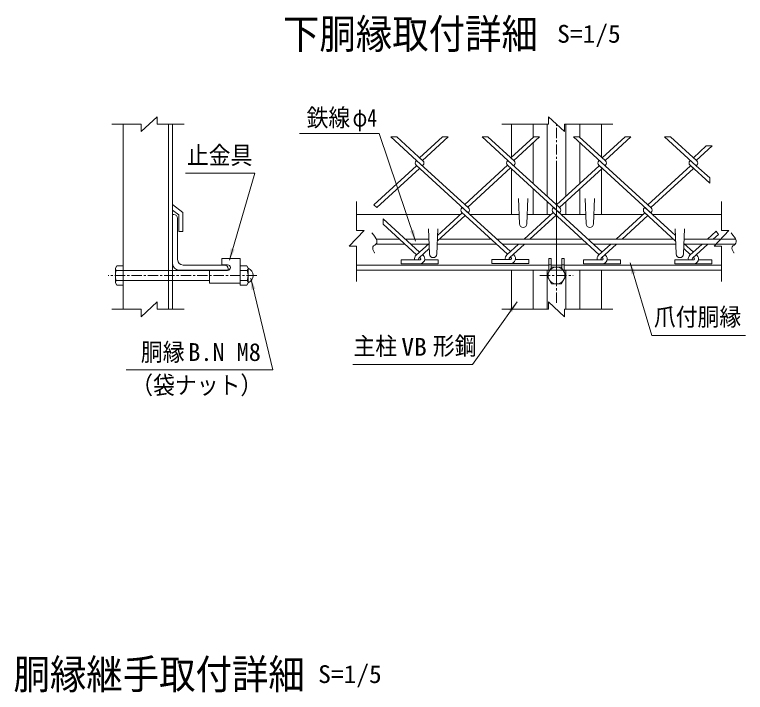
# Model space of a CAD drawing. Units: millimetres, scale not verified, with parts at other scales. Extents: x -4455 to 4455, y -3150 to 3150.
# Drawn here: x 809 to 2587, y -1393 to 255 of the extents above; entities that cross this region are included whole.
import ezdxf
from ezdxf.enums import TextEntityAlignment as Align

# ---------------------------------------------------------------- set-up
doc = ezdxf.new("R2010")
doc.units = ezdxf.units.MM
doc.header["$LTSCALE"] = 20
doc.linetypes.add('DASHED', pattern=[7.5, 6, -1.5])
doc.linetypes.add('USER1', pattern=[2, 1.25, -0.25, 0.25, -0.25])
doc.layers.add('0-B_7詳細', color=7, linetype='Continuous', lineweight=18)
doc.styles.add('ＭＳ ゴシック', font='')
doc.styles.get('ＭＳ ゴシック').set_extended_font_data('MS Gothic')

msp = doc.modelspace()

# ---------------------------------------------------------------- linework, layer by layer
at = {"layer": '0-B_7詳細', "color": 4}
for p, q in [((1156.2, 6.24), (1117.42, -29.76)), ((1156.2, -11.76), (1156.2, 6.24)), ((2107.93, 6.24), (2146.7, -29.76)), ((2107.93, -11.76), (2107.93, 6.24)), ((1117.42, -11.76), (1045.86, -11.76)), ((1117.42, -11.76), (1117.42, -29.76)), ((1156.2, -11.76), (1221.47, -11.76)), ((2107.93, -11.76), (1993.99, -11.76)), ((2146.7, -11.76), (2264.51, -11.76)), ((2146.7, -11.76), (2146.7, -29.76)), ((1641.23, -269.85), (1641.23, -199.66)), ((2528.89, -269.85), (2528.89, -199.66)), ((1641.23, -269.85), (1659.23, -269.85)), ((2510.89, -308.62), (2546.89, -269.85)), ((2528.89, -269.85), (2546.89, -269.85)), ((1641.23, -308.62), (1641.23, -394.21)), ((2528.89, -308.62), (2510.89, -308.62)), ((2528.89, -308.62), (2528.89, -394.21)), ((1156.2, -443.66), (1117.42, -479.66)), ((1156.2, -461.66), (1156.2, -443.66)), ((2107.93, -443.66), (2146.7, -479.66)), ((2107.93, -461.66), (2107.93, -443.66)), ((1117.42, -461.66), (1045.86, -461.66)), ((1117.42, -461.66), (1117.42, -479.66)), ((1156.2, -461.66), (1221.47, -461.66)), ((2107.93, -461.66), (1993.99, -461.66)), ((2146.7, -461.66), (2264.51, -461.66)), ((2146.7, -461.66), (2146.7, -479.66))]:
    msp.add_line(p, q, dxfattribs=at)
at = {"layer": '0-B_7詳細'}
for p, q in [((1073.62, -461.66), (1073.62, -11.76)), ((1183.12, -461.66), (1183.12, -11.76)), ((1193.62, -461.66), (1193.62, -11.76)), ((2017.82, -91.68), (2017.82, -11.76)), ((2070.32, -43.57), (2070.32, -11.76)), ((2104.82, -187.2), (2104.82, -11.76)), ((2149.82, -187.2), (2149.82, -11.76)), ((2184.32, -43.57), (2184.32, -11.76)), ((2236.82, -91.68), (2236.82, -11.76)), ((2070.32, -155.58), (2070.32, -56.59)), ((2184.32, -155.58), (2184.32, -56.59)), ((2017.82, -231.19), (2017.82, -120.5)), ((2236.82, -231.19), (2236.82, -120.5)), ((2070.32, -231.19), (2070.32, -168.6)), ((2184.32, -231.19), (2184.32, -168.6)), ((2035.07, -192.19), (2037.32, -253.69)), ((2057.57, -192.19), (2055.32, -253.69)), ((2197.07, -192.19), (2199.32, -253.69)), ((2219.57, -192.19), (2217.32, -253.69)), ((1193.62, -207.13), (1218.77, -226.56)), ((2104.82, -231.19), (2104.82, -200.22)), ((2149.82, -231.19), (2149.82, -200.22)), ((1193.62, -220.4), (1208.27, -231.72)), ((1218.77, -272.72), (1218.77, -226.56)), ((1193.62, -231.19), (1193.62, -351.19)), ((1193.62, -231.19), (1196.62, -231.19)), ((1205.62, -240.19), (1205.62, -340.69)), ((1208.27, -272.72), (1208.27, -231.72)), ((1893.99, -231.19), (1641.23, -231.19)), ((2036.49, -231.19), (1916.59, -231.19)), ((2113.88, -231.19), (2056.14, -231.19)), ((2198.49, -231.19), (2138.62, -231.19)), ((2338.05, -231.19), (2218.14, -231.19)), ((2528.89, -231.19), (2360.65, -231.19)), ((1816.07, -265.69), (1818.32, -327.19)), ((1838.57, -265.69), (1836.29, -327.84)), ((2416.07, -265.69), (2418.32, -327.19)), ((2438.57, -265.69), (2436.32, -327.19)), ((1218.77, -272.72), (1208.27, -272.72)), ((1745.83, -291.19), (1688.96, -291.19)), ((1817, -291.19), (1760.04, -291.19)), ((1967.86, -291.19), (1842.72, -291.19)), ((2189.89, -291.19), (1982.07, -291.19)), ((2411.91, -291.19), (2204.1, -291.19)), ((2562.96, -291.19), (2437.64, -291.19)), ((1758.93, -303.19), (1688.42, -303.19)), ((1815.42, -303.19), (1773.14, -303.19)), ((1980.95, -303.19), (1837.2, -303.19)), ((2202.98, -303.19), (1995.16, -303.19)), ((2417.44, -303.19), (2217.19, -303.19)), ((2562.43, -303.19), (2439.22, -303.19)), ((1794.28, -335.58), (1796.33, -337.46)), ((1219.12, -354.19), (1319.62, -354.19)), ((1313.05, -338.5), (1358.05, -338.5)), ((1313.05, -353.5), (1313.05, -338.5)), ((1313.05, -353.5), (1327.3, -353.5)), ((1358.05, -398.5), (1358.05, -338.5)), ((2108.57, -354.19), (1641.23, -354.19)), ((2060.23, -350.25), (2060.23, -340.65)), ((2108.57, -371.28), (2108.57, -338.5)), ((2114.57, -353.5), (2108.57, -353.5)), ((2140.07, -354.19), (2114.57, -354.19)), ((2140.07, -338.5), (2146.07, -338.5)), ((2140.07, -360.89), (2140.07, -338.5)), ((2140.07, -353.5), (2146.07, -353.5)), ((2146.07, -371.28), (2146.07, -338.5)), ((2528.89, -354.19), (2146.07, -354.19)), ((1054.42, -361.78), (1057.75, -356.02)), ((1056.48, -367.54), (1073.62, -367.54)), ((1193.62, -367.54), (1283.05, -367.54)), ((1283.05, -367), (1327.3, -367)), ((1283.05, -398.5), (1283.05, -367)), ((1358.05, -356.02), (1358.05, -403.06)), ((1373.93, -356.02), (1358.05, -356.02)), ((1375.19, -367.54), (1358.05, -367.54)), ((1377.25, -361.78), (1373.93, -356.02)), ((1377.25, -361.78), (1377.25, -397.3)), ((2108.57, -366.19), (1641.23, -366.19)), ((1992.32, -366.19), (2262.32, -366.19)), ((2017.82, -461.66), (2017.82, -366.19)), ((2070.32, -461.66), (2070.32, -366.19)), ((2104.82, -461.66), (2104.82, -366.19)), ((2111.04, -367), (2108.57, -367)), ((2143.13, -366.19), (2111.51, -366.19)), ((2143.6, -367), (2146.07, -367)), ((2528.89, -366.19), (2146.07, -366.19)), ((2149.82, -461.66), (2149.82, -366.19)), ((2184.32, -461.66), (2184.32, -366.19)), ((2236.82, -461.66), (2236.82, -366.19)), ((1056.48, -391.54), (1073.62, -391.54)), ((1057.75, -403.06), (1073.62, -403.06)), ((1193.62, -391.54), (1283.05, -391.54)), ((1283.05, -398.5), (1358.05, -398.5)), ((1375.19, -391.54), (1358.05, -391.54))]:
    msp.add_line(p, q, dxfattribs=at)
at = {"layer": '0-B_7詳細', "color": 1, "linetype": 'USER1'}
for p, q in [((2127.32, -445.69), (2127.32, -11.76)), ((2127.32, -381.09), (2127.32, -115.52)), ((1398.31, -379.54), (1036.51, -379.54)), ((2087.02, -379.54), (2167.67, -379.54))]:
    msp.add_line(p, q, dxfattribs=at)
at = {"layer": '0-B_7詳細', "color": 3}
for p, q in [((1724.37, -42.03), (1787.17, -99.58)), ((1724.37, -42.03), (1738.58, -42.03)), ((1738.58, -42.03), (1802.45, -100.56)), ((1794.28, -93.07), (1849.97, -42.03)), ((1801.38, -99.58), (1864.18, -42.03)), ((1849.97, -42.03), (1864.18, -42.03)), ((1946.4, -42.03), (2009.2, -99.58)), ((1946.4, -42.03), (1960.61, -42.03)), ((1960.61, -42.03), (2024.48, -100.56)), ((2016.3, -93.07), (2072, -42.03)), ((2023.41, -99.58), (2086.21, -42.03)), ((2072, -42.03), (2086.21, -42.03)), ((2168.43, -42.03), (2245.44, -112.6)), ((2168.43, -42.03), (2182.64, -42.03)), ((2182.64, -42.03), (2246.51, -100.56)), ((2238.33, -93.07), (2294.03, -42.03)), ((2245.44, -99.58), (2308.24, -42.03)), ((2294.03, -42.03), (2308.24, -42.03)), ((2390.46, -42.03), (2467.47, -112.6)), ((2390.46, -42.03), (2404.67, -42.03)), ((2404.67, -42.03), (2468.54, -100.56)), ((2460.36, -93.07), (2491.48, -64.55)), ((2467.47, -99.58), (2505.69, -64.55)), ((2491.48, -64.55), (2505.69, -64.55)), ((1786.1, -100.56), (1787.17, -99.58)), ((1786.1, -100.56), (1787.17, -99.58)), ((1787.17, -99.58), (1913.47, -215.3)), ((1794.28, -93.07), (1802.45, -100.56)), ((2008.13, -100.56), (2009.2, -99.58)), ((2008.13, -100.56), (2009.2, -99.58)), ((2009.2, -99.58), (2135.49, -215.3)), ((2016.3, -93.07), (2024.48, -100.56)), ((2230.16, -100.56), (2231.23, -99.58)), ((2452.18, -100.56), (2453.26, -99.58)), ((1683.26, -207.81), (1787.17, -112.6)), ((1690.37, -214.32), (1794.28, -119.11)), ((1786.1, -111.62), (1912.39, -227.34)), ((1801.38, -112.6), (1802.45, -111.62)), ((1801.38, -112.6), (1802.45, -111.62)), ((1904.22, -206.83), (2008.13, -111.62)), ((1911.32, -213.34), (2015.23, -118.13)), ((2008.13, -111.62), (2134.42, -227.34)), ((2023.41, -112.6), (2024.48, -111.62)), ((2023.41, -112.6), (2024.48, -111.62)), ((2127.32, -207.81), (2231.23, -112.6)), ((2134.42, -214.32), (2238.33, -119.11)), ((2230.16, -111.62), (2356.45, -227.34)), ((2230.16, -111.62), (2238.33, -119.11)), ((2245.44, -112.6), (2246.51, -111.62)), ((2245.44, -112.6), (2246.51, -111.62)), ((2245.44, -112.6), (2357.52, -215.3)), ((2349.35, -207.81), (2453.26, -112.6)), ((2356.45, -214.32), (2460.36, -119.11)), ((2452.18, -111.62), (2499.94, -155.38)), ((2452.18, -111.62), (2460.36, -119.11)), ((2467.47, -112.6), (2468.54, -111.62)), ((2467.47, -112.6), (2468.54, -111.62)), ((2467.47, -112.6), (2499.94, -142.36)), ((2499.94, -142.36), (2499.94, -155.38)), ((1690.37, -214.32), (1683.26, -207.81)), ((1905.29, -207.81), (1913.47, -215.3)), ((1837.95, -282.54), (1898.19, -227.34)), ((1896.04, -225.38), (2008.13, -328.09)), ((1897.11, -213.34), (2015.23, -321.58)), ((1897.11, -215.3), (1898.19, -214.32)), ((1897.11, -215.3), (1898.19, -214.32)), ((1912.39, -227.34), (1913.47, -226.36)), ((1912.39, -227.34), (1913.47, -226.36)), ((2048.4, -291.19), (2119.14, -226.36)), ((2119.14, -215.3), (2120.21, -214.32)), ((2119.14, -226.36), (2231.23, -329.07)), ((2120.21, -214.32), (2238.33, -322.56)), ((2134.42, -227.34), (2135.49, -226.36)), ((2134.42, -227.34), (2135.49, -226.36)), ((2272.57, -291.19), (2342.24, -227.34)), ((2341.17, -215.3), (2342.24, -214.32)), ((2341.17, -226.36), (2417.18, -296.01)), ((2341.17, -226.36), (2349.35, -233.85)), ((2342.24, -214.32), (2416.68, -282.54)), ((2356.45, -227.34), (2357.52, -226.36)), ((2356.45, -227.34), (2357.52, -226.36)), ((1705.82, -241.51), (1794.28, -322.56)), ((1705.82, -254.53), (1705.82, -241.51)), ((1837.46, -296.01), (1905.29, -233.85)), ((2062.61, -291.19), (2126.25, -232.87)), ((2286.78, -291.19), (2349.35, -233.85)), ((1705.82, -254.53), (1787.17, -329.07)), ((2494.6, -291.19), (2515.48, -272.05)), ((2508.81, -291.19), (2521.58, -279.48)), ((2515.48, -272.05), (2521.58, -279.48)), ((1785.73, -330.39), (1817.37, -301.39)), ((2437.26, -301.39), (2460.36, -322.56)), ((1792.22, -337.47), (1817.84, -313.99)), ((2006.69, -329.41), (2035.3, -303.19)), ((2013.18, -336.48), (2049.51, -303.19)), ((2229.79, -330.39), (2259.47, -303.19)), ((2236.27, -337.47), (2273.68, -303.19)), ((2436.8, -313.99), (2453.26, -329.07)), ((2451.82, -330.39), (2481.5, -303.19)), ((2458.3, -337.47), (2495.71, -303.19)), ((1801.38, -329.07), (1802.82, -330.39)), ((2015.23, -334.6), (2017.29, -336.48)), ((2022.34, -328.09), (2023.78, -329.41)), ((2238.33, -335.58), (2240.39, -337.46)), ((2245.44, -329.07), (2246.87, -330.39)), ((2453.26, -329.07), (2451.82, -330.39)), ((2460.36, -335.58), (2458.3, -337.46)), ((2460.36, -335.58), (2462.42, -337.46)), ((2467.47, -329.07), (2468.9, -330.39)), ((1794.71, -341.63), (1749.28, -341.63)), ((1749.28, -351.23), (1749.28, -341.63)), ((1794.71, -351.23), (1749.28, -351.23)), ((1793.84, -341.63), (1794.71, -341.63)), ((1793.84, -351.23), (1839.28, -351.23)), ((1806.47, -341.63), (1839.28, -341.63)), ((1839.28, -351.23), (1839.28, -341.63)), ((1970.23, -350.25), (1970.23, -340.65)), ((2015.67, -340.65), (1970.23, -340.65)), ((2015.67, -350.25), (1970.23, -350.25)), ((2014.8, -340.65), (2015.67, -340.65)), ((2014.8, -350.25), (2060.23, -350.25)), ((2027.43, -340.65), (2060.23, -340.65)), ((2193.33, -351.23), (2193.33, -341.63)), ((2238.77, -341.63), (2193.33, -341.63)), ((2238.77, -351.23), (2193.33, -351.23)), ((2237.9, -341.63), (2238.77, -341.63)), ((2237.9, -351.23), (2283.33, -351.23)), ((2250.53, -341.63), (2283.33, -341.63)), ((2283.33, -351.23), (2283.33, -341.63)), ((2460.8, -341.63), (2415.36, -341.63)), ((2415.36, -351.23), (2415.36, -341.63)), ((2460.8, -351.23), (2415.36, -351.23)), ((2459.92, -341.63), (2460.8, -341.63)), ((2459.92, -351.23), (2505.36, -351.23)), ((2472.55, -341.63), (2505.36, -341.63)), ((2505.36, -351.23), (2505.36, -341.63))]:
    msp.add_line(p, q, dxfattribs=at)
at = {"layer": '0-B_7詳細', "color": 3, "linetype": 'DASHED'}
for p, q in [((1073.62, -367.54), (1193.62, -367.54)), ((1073.62, -391.54), (1193.62, -391.54))]:
    msp.add_line(p, q, dxfattribs=at)
at = {"layer": '0-B_7詳細', "color": 1}
for points in [[(1501.79, -34.02), (1695.7, -34.02), (1784.54, -296.43)], [(1225.28, -130.45), (1393.78, -130.45), (1331.8, -342.08)], [(2586.81, -525.8), (2359.56, -525.8), (2306.44, -348.37)], [(1080.78, -608.74), (1437.09, -608.74), (1383.4, -386.39)], [(1632.12, -595.8), (1922.84, -595.8), (2031.34, -443.23)]]:
    msp.add_lwpolyline(points, dxfattribs=at)
at = {"layer": '0-B_7詳細', "color": 4}
for points in [[(1641.23, -308.62), (1623.23, -308.62), (1659.23, -269.85)], [(1685.22, -324.46), (1684.91, -324.07), (1682.25, -319.87), (1680.68, -316.11), (1680.21, -312.8), (1680.84, -309.92), (1682.56, -307.49), (1685.38, -305.5), (1688.2, -303.49), (1689.96, -301.01), (1690.64, -298.06), (1690.25, -294.62), (1688.78, -290.72), (1686.24, -286.33), (1682.63, -281.48), (1677.94, -276.14)], [(2559.23, -324.46), (2558.91, -324.07), (2556.25, -319.87), (2554.69, -316.11), (2554.22, -312.8), (2554.84, -309.92), (2556.56, -307.49), (2559.38, -305.5), (2562.21, -303.49), (2563.96, -301.01), (2564.64, -298.06), (2564.25, -294.62), (2562.78, -290.72), (2560.24, -286.33), (2556.63, -281.48), (2551.94, -276.14)]]:
    msp.add_lwpolyline(points, dxfattribs=at)
at = {"layer": '0-B_7詳細'}
for points in [[(2114.57, -360.89), (2114.57, -338.5), (2108.57, -338.5)], [(1054.42, -361.78), (1054.42, -397.3), (1057.75, -403.06)], [(1057.75, -356.02), (1073.62, -356.02), (1073.62, -403.06)], [(1208.62, -366.19), (1328.62, -366.19), (1328.62, -363.19)], [(1377.25, -397.3), (1373.93, -403.06), (1358.05, -403.06)]]:
    msp.add_lwpolyline(points, dxfattribs=at)
at = {"layer": '0-B_7詳細', "color": 3}
msp.add_lwpolyline([(2150.84, -379.54), (2139.08, -399.91), (2115.56, -399.91), (2103.8, -379.54), (2115.56, -359.17), (2139.08, -359.17)], close=True, dxfattribs=at)
msp.add_circle((2127.32, -379.54), 20.4, dxfattribs=at)
for centre, radius, start, end in [((1791.17, -106.09), 7.5, 132.5, 227.5), ((1797.38, -106.09), 7.5, 312.5, 47.5), ((2013.2, -106.09), 7.5, 132.5, 227.5), ((2019.41, -106.09), 7.5, 312.5, 47.5), ((2235.22, -106.09), 7.5, 132.5, 227.5), ((2241.44, -106.09), 7.5, 312.5, 47.5), ((2457.25, -106.09), 7.5, 132.5, 227.5), ((2463.47, -106.09), 7.5, 312.5, 47.5), ((1902.18, -220.83), 7.5, 132.5, 227.5), ((1908.4, -220.83), 7.5, 312.5, 47.5), ((2124.21, -220.83), 7.5, 132.5, 227.5), ((2130.43, -220.83), 7.5, 312.5, 47.5), ((2346.24, -220.83), 7.5, 132.5, 227.5), ((2352.45, -220.83), 7.5, 312.5, 47.5), ((1793.84, -339.23), 12, 132.5, 191.53696), ((1793.84, -339.23), 2.4, 132.5, 270), ((1794.71, -339.23), 12, 270, 47.5), ((1794.71, -339.23), 2.4, 270, 47.5), ((2014.8, -338.25), 12, 132.5, 191.53696), ((2014.8, -338.25), 2.4, 132.5, 270), ((2015.67, -338.25), 12, 270, 47.5), ((2015.67, -338.25), 2.4, 270, 47.5), ((2237.9, -339.23), 12, 132.5, 191.53696), ((2237.9, -339.23), 2.4, 132.5, 270), ((2238.77, -339.23), 12, 270, 47.5), ((2238.77, -339.23), 2.4, 270, 47.5), ((2459.92, -339.23), 12, 132.5, 191.53696), ((2459.92, -339.23), 2.4, 132.5, 270), ((2460.8, -339.23), 12, 270, 47.5), ((2460.8, -339.23), 2.4, 270, 47.5)]:
    msp.add_arc(centre, radius, start, end, dxfattribs=at)
at = {"layer": '0-B_7詳細'}
for centre, radius, start, end in [((1196.62, -240.19), 9, 0, 90), ((2046.32, -253.69), 9, 180, 0), ((2208.32, -253.69), 9, 180, 0), ((1827.32, -327.19), 9, 180, 0), ((2427.32, -327.19), 9, 180, 0), ((1208.62, -351.19), 15, 180, 270), ((1219.12, -340.69), 13.5, 180, 270), ((1319.62, -363.19), 9, 0, 90), ((1327.3, -360.25), 6.75, 270, 90), ((1063.51, -361.78), 9.09, 180, 219.3382), ((1090.42, -379.54), 36, 160.52878, 199.47122), ((1341.25, -379.54), 36, 340.52878, 19.47122), ((1368.17, -361.78), 9.09, 320.6618, 0), ((1370.11, -379.54), 19.14, 291.90813, 68.09187), ((1063.51, -397.3), 9.09, 140.6618, 180), ((1368.17, -397.3), 9.09, 0, 39.3382)]:
    msp.add_arc(centre, radius, start, end, dxfattribs=at)
at = {"layer": '0-B_7詳細', "color": 1}
for points in [[(1785.18, -298.32), (1770.63, -271.58), (1780.5, -268.23)], [(1331.23, -344), (1334.67, -313.74), (1344.67, -316.67)], [(2305.86, -346.45), (2319.46, -373.7), (2309.48, -376.68)], [(1382.93, -384.45), (1395.04, -412.38), (1384.91, -414.83)], [(2032.5, -441.6), (2019.36, -469.07), (2010.87, -463.03)]]:
    msp.add_solid(points, dxfattribs=at)

# ---------------------------------------------------------------- texts
at = {"layer": '0-B_7詳細', "style": 'ＭＳ ゴシック', "width": 0.9}
for s, p in [('下胴縁取付詳細', (1462.05, 150.27)), ('胴縁継手取付詳細', (806.45, -1406.77))]:
    msp.add_text(s, height=72.14, dxfattribs=at).set_placement(p, align=Align.BOTTOM_LEFT)
at = {"layer": '0-B_7詳細', "color": 3, "style": 'ＭＳ ゴシック'}
for s, width, p in [('S=1/5', 1.05, (2129.01, 173.44)), ('鉄線', 0.9, (1519.47, -30.38)), ('φ4', 0.8, (1631.25, -30.38)), ('止金具', 0.9, (1228.24, -121.86)), ('爪付胴縁', 0.9, (2364.29, -514.67)), ('主柱', 0.9, (1633.56, -585.87)), ('VB', 1.05, (1749.96, -587.68)), ('形鋼', 0.9, (1826.63, -585.43)), ('胴縁', 0.9, (1116.39, -600.31)), ('（袋ナット）', 0.9, (1092.93, -680.7)), ('S=1/5', 1.05, (1547.62, -1383.45))]:
    msp.add_text(s, height=43.26, dxfattribs=dict(at, width=width)).set_placement(p, align=Align.BOTTOM_LEFT)
msp.add_text('B.N M8', height=43.26, dxfattribs=at).set_placement((1231.68, -600.31), align=Align.BOTTOM_LEFT)

doc.saveas('drawing.dxf')
